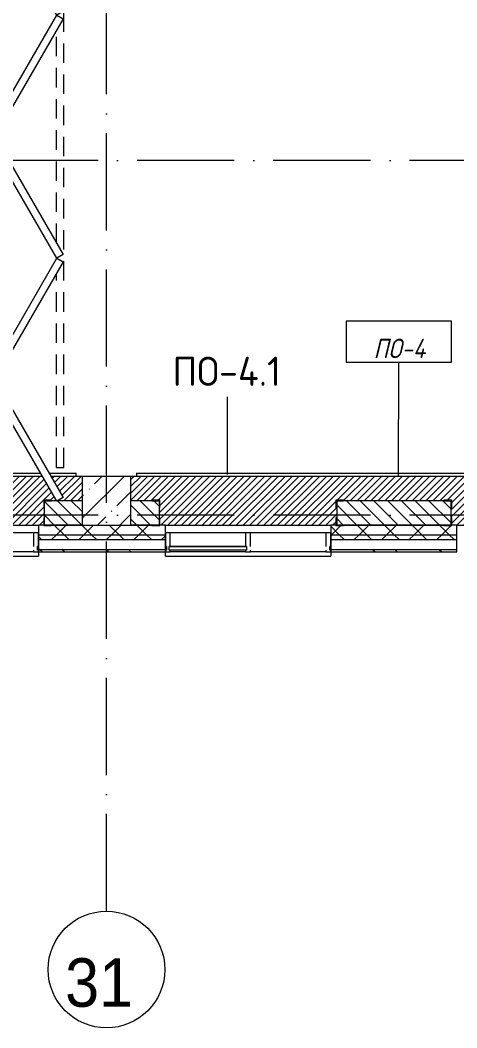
# Model space of a CAD drawing. Header units: millimetres. Extents: x -6467 to 106027, y -7090 to 195095.
# Drawn here: x 43822 to 48309, y 95524 to 105887 of the extents above; entities that cross this region are included whole.
import ezdxf

# ---------------------------------------------------------------- set-up
doc = ezdxf.new("R2010")
doc.units = ezdxf.units.MM
doc.linetypes.add('200_ШТРИХ__ш1_п0_6_', pattern=[320, 200, -120])
doc.linetypes.add('50_200_ШТРИХ_1Т_ш5_п1_п1_', pattern=[1400, 1000, -200, 0, -200])
for name, color, linetype, lineweight in [('A-DOOR-2', 7, 'Continuous', 5), ('A-DOOR-3', 7, '200_ШТРИХ__ш1_п0_6_', 5), ('A-DOOR-FRAM', 7, 'Continuous', 9), ('A-FLOR', 7, 'Continuous', 9), ('A-FLOR-IDEN', 7, 'Continuous', 9), ('A-GLAZ', 7, 'Continuous', 5), ('A-GLAZ-CWMG', 7, 'Continuous', 9), ('A-GLAZ-CWMG-1', 7, 'Continuous', 20), ('A-WALL', 7, 'Continuous', 5), ('A-WALL-FNSH-1', 7, 'Continuous', 5), ('A-WALL-IDEN', 7, 'Continuous', 9), ('I-WALL', 7, 'Continuous', 5), ('S-COLS', 7, 'Continuous', 9), ('S-COLS-1', 7, 'Continuous', 5)]:
    doc.layers.add(name, color=color, linetype=linetype, lineweight=lineweight)
for name, color, linetype, lineweight, true_color in [('A-FLOR-PATT-1', 7, 'Continuous', 5, 0xd61c12), ('A-GENM-1', 7, 'Continuous', 9, 0xaaaaaa), ('A-GENM-2', 7, 'Continuous', 20, 0xaaaaaa), ('A-WALL-2', 7, 'Continuous', 5, 0xaaaaaa), ('Оси-1', 7, 'Continuous', 20, 0xaaaaaa), ('Оси-2', 7, 'Continuous', 9, 0xaaaaaa), ('Оси-3', 7, '50_200_ШТРИХ_1Т_ш5_п1_п1_', 9, 0xaaaaaa)]:
    doc.layers.add(name, color=color, linetype=linetype, lineweight=lineweight, true_color=true_color)
doc.styles.add('Arial', font='arial.ttf', dxfattribs={"width": 0.9, "height": 500})
doc.styles.add('GOST Common', font='', dxfattribs={"height": 300})
doc.styles.add('GOST Common_I', font='', dxfattribs={"width": 0.9, "height": 200})
doc.styles.get('GOST Common').set_extended_font_data('GOST Common')
doc.styles.get('GOST Common_I').set_extended_font_data('GOST Common', italic=True)
pattern_1 = [(45, (109.45, 102614.03), (-141.42136, 141.42136), []), (135, (109.45, 102614.03), (-141.42136, -141.42136), [])]

# ---------------------------------------------------------------- blocks, each defined once
blk = doc.blocks.new('Прямоугольный импост - Импост структурный с накладкой - 180мм-22437111-АИ_План этажа Радиаторы_3')
at = {"layer": 'A-GLAZ-CWMG-1'}
for p, q in [((-50, 0), (-50, 17)), ((-50, 17), (0, 17)), ((0, 0), (-10, 0)), ((-10, 0), (-10, -40)), ((0, 17), (0, 0)), ((-50, -180), (-50, -40)), ((-10, -40), (0, -40)), ((0, -40), (0, -180)), ((0, -180), (-50, -180))]:
    blk.add_line(p, q, dxfattribs=at)
blk = doc.blocks.new('Прямоугольный импост - Импост структурный с накладкой - 180мм-V176-АИ_План этажа Радиаторы_3')
at = {"layer": 'A-GLAZ-CWMG'}
for p, q in [((6638, 55111), (5863, 55111)), ((6638, 54914), (5863, 54914))]:
    blk.add_line(p, q, dxfattribs=at)
blk = doc.blocks.new('Прямоугольный импост - Импост структурный с накладкой - 180мм-22071093-АИ_План этажа Радиаторы_3')
at = {"layer": 'A-GLAZ-CWMG'}
for p, q in [((49825, 55111), (49050, 55111)), ((49825, 54931), (49050, 54931)), ((49825, 54914), (49050, 54914))]:
    blk.add_line(p, q, dxfattribs=at)
blk = doc.blocks.new('Прямоугольный импост - Импост структурный с накладкой - 180мм-V179-АИ_План этажа Радиаторы_3')
at = {"layer": 'A-GLAZ-CWMG-1'}
for p, q in [((-25, 0), (-25, 17)), ((-25, 17), (25, 17)), ((-15, 0), (-25, 0)), ((-15, -40), (-15, 0)), ((25, 17), (25, 0)), ((-25, -180), (-25, -40)), ((-25, -40), (-15, -40)), ((25, -40), (25, -180)), ((25, -180), (-25, -180))]:
    blk.add_line(p, q, dxfattribs=at)
blk = doc.blocks.new('Прямоугольный импост - Импост структурный с накладкой - 180мм-22437157-АИ_План этажа Радиаторы_3')
at = {"layer": 'A-GLAZ-CWMG-1'}
for p, q in [((0, 17), (-50, 17)), ((-50, 17), (-50, 0)), ((-50, 0), (-40, 0)), ((-40, 0), (-40, -40)), ((-10, -40), (-10, 0)), ((-10, 0), (0, 0)), ((0, 0), (0, 17)), ((-40, -40), (-50, -40)), ((-50, -40), (-50, -180)), ((0, -40), (-10, -40)), ((0, -180), (0, -40)), ((-50, -180), (0, -180))]:
    blk.add_line(p, q, dxfattribs=at)
blk = doc.blocks.new('BSC_Колонна _Прямоугольная - 500х500-V195-АИ_План этажа Радиаторы_3')
at = {"layer": 'S-COLS-1'}
h = blk.add_hatch(dxfattribs=at)
h.set_pattern_fill('FP_145', color=256, style=0, pattern_type=2)
h.set_pattern_definition([(45, (-44600, 1668.96), (-228.0985, 228.0985), []), (45, (-44371.9, 1668.96), (-228.0985, 228.0985), [403.225, -80.645, 6.706, -73.939])])
h.paths.add_polyline_path([(-250, -250), (250, -250), (250, 250), (-250, 250)])
for p, q in [((250, 250), (-250, 250)), ((-250, 250), (-250, -250)), ((250, -250), (250, 250)), ((-250, -250), (250, -250))]:
    blk.add_line(p, q, dxfattribs=at)
blk = doc.blocks.new('DOR__перегородка__Прямоугольная - Вн_ДПГ_7150х3600h-21550241-АИ_План этажа Радиаторы_3')
at = {"layer": 'A-DOOR-3'}
for p, q in [((6775, 1474), (7150, 1474)), ((6775, 1474), (6775, 288)), ((6850, 1474), (6850, 244)), ((6925, 1474), (6925, 201)), ((7000, 1474), (7000, 158)), ((7075, 1474), (7075, 114)), ((7150, 1474), (7150, 0)), ((6775, 201), (6775, 75)), ((6850, 158), (6850, 75)), ((6925, 114), (6925, 75)), ((0, 75), (0, 0)), ((0, 75), (1994, 75)), ((0, 0), (7150, 0)), ((2144, 75), (2157, 75)), ((2307, 75), (4494, 75)), ((4644, 75), (4655, 75)), ((4805, 75), (6993, 75)), ((7143, 75), (7150, 75))]:
    blk.add_line(p, q, dxfattribs=at)
at = {"layer": 'A-DOOR-FRAM'}
for p, q in [((-348, 72), (864, 772)), ((864, 772), (901, 707)), ((900, 707), (938, 772)), ((938, 772), (2150, 72)), ((2151, 72), (3363, 772)), ((3363, 772), (3401, 707)), ((3400, 707), (3437, 772)), ((3437, 772), (4650, 72)), ((4649, 72), (5862, 772)), ((5862, 772), (5899, 707)), ((5899, 707), (5937, 772)), ((5937, 772), (7149, 72)), ((901, 707), (-311, 7)), ((2113, 7), (900, 707)), ((3401, 707), (2188, 7)), ((4612, 7), (3400, 707)), ((5899, 707), (4687, 7)), ((7111, 7), (5899, 707)), ((-311, 7), (-348, 72)), ((2150, 72), (2113, 7)), ((2188, 7), (2151, 72)), ((4650, 72), (4612, 7)), ((4687, 7), (4649, 72)), ((7149, 72), (7111, 7))]:
    blk.add_line(p, q, dxfattribs=at)
blk = doc.blocks.new('Фахверк _газобетон торцы_508 - Фахверк _газобетон торцы_-25580587-АИ_План этажа Радиаторы_3')
at = {"layer": 'A-GENM-2'}
for p, q in [((89406, 11135), (89325, 11135)), ((89325, 11135), (89325, 11129)), ((89325, 11129), (89400, 11129)), ((89400, 11129), (89400, 11054)), ((89406, 11054), (89406, 11135)), ((89400, 11054), (89406, 11054)), ((89400, 10954), (89400, 10879)), ((89406, 10954), (89400, 10954)), ((89406, 10873), (89406, 10954)), ((89400, 10879), (89325, 10879)), ((89325, 10879), (89325, 10873)), ((89325, 10873), (89406, 10873))]:
    blk.add_line(p, q, dxfattribs=at)
blk = doc.blocks.new('Фахверк _газобетон торцы_509 - Фахверк _газобетон торцы_-25580607-АИ_План этажа Радиаторы_3')
at = {"layer": 'A-GENM-2'}
for p, q in [((89406, 11135), (89325, 11135)), ((89325, 11135), (89325, 11129)), ((89325, 11129), (89400, 11129)), ((89400, 11129), (89400, 11054)), ((89406, 11054), (89406, 11135)), ((89400, 11054), (89406, 11054)), ((89400, 10954), (89400, 10879)), ((89406, 10954), (89400, 10954)), ((89406, 10873), (89406, 10954)), ((89400, 10879), (89325, 10879)), ((89325, 10879), (89325, 10873)), ((89325, 10873), (89406, 10873))]:
    blk.add_line(p, q, dxfattribs=at)
blk = doc.blocks.new('Фахверк _газобетон торцы_510 - Фахверк _газобетон торцы_-25580627-АИ_План этажа Радиаторы_3')
at = {"layer": 'A-GENM-2'}
for p, q in [((89406, 11135), (89325, 11135)), ((89325, 11135), (89325, 11129)), ((89325, 11129), (89400, 11129)), ((89400, 11129), (89400, 11054)), ((89406, 11054), (89406, 11135)), ((89400, 11054), (89406, 11054)), ((89400, 10954), (89400, 10879)), ((89406, 10954), (89400, 10954)), ((89406, 10873), (89406, 10954)), ((89400, 10879), (89325, 10879)), ((89325, 10879), (89325, 10873)), ((89325, 10873), (89406, 10873))]:
    blk.add_line(p, q, dxfattribs=at)
blk = doc.blocks.new('Фахверк _газобетон торцы_511 - Фахверк _газобетон торцы_-25580647-АИ_План этажа Радиаторы_3')
at = {"layer": 'A-GENM-2'}
for p, q in [((89406, 11135), (89325, 11135)), ((89325, 11135), (89325, 11129)), ((89325, 11129), (89400, 11129)), ((89400, 11129), (89400, 11054)), ((89406, 11054), (89406, 11135)), ((89400, 11054), (89406, 11054)), ((89400, 10954), (89400, 10879)), ((89406, 10954), (89400, 10954)), ((89406, 10873), (89406, 10954)), ((89400, 10879), (89325, 10879)), ((89325, 10879), (89325, 10873)), ((89325, 10873), (89406, 10873))]:
    blk.add_line(p, q, dxfattribs=at)
blk = doc.blocks.new('Отлив_СКБ - Отлив витража-V317-АИ_План этажа Радиаторы_3')
at = {"layer": 'A-GLAZ'}
for p, q in [((0, 57), (0, 100)), ((1700, 100), (0, 100)), ((0, 2), (10, 2)), ((865, 2), (1660, 2)), ((1690, 2), (1700, 2)), ((1700, 100), (1700, 57)), ((1650, 0), (875, 0))]:
    blk.add_line(p, q, dxfattribs=at)
blk = doc.blocks.new('Ось сетки - Круг_Ø6_00__ISO-2_5_0_9K_-17386508-АИ_План этажа Радиаторы_3')
at = {"layer": 'Оси-1'}
blk.add_circle((0, 0), 3, dxfattribs=at)
blk = doc.blocks.new('AAR_СКБ_Марка_Перекрытия_1 мм - Марка пола-27961726-АИ_План этажа Радиаторы_3')
at = {"layer": 'A-FLOR-IDEN'}
for p, q in [((2.723, 2.101), (-2.69, 2.101)), ((-2.69, 2.101), (-2.69, 0)), ((2.723, 0), (2.723, 2.101)), ((-2.69, 0), (2.723, 0))]:
    blk.add_line(p, q, dxfattribs=at)

msp = doc.modelspace()

# ---------------------------------------------------------------- hatches: boundary and pattern name
at = {"layer": 'A-FLOR-PATT-1'}
h = msp.add_hatch(dxfattribs=at)
h.set_pattern_fill('FP_296', color=256, style=0, pattern_type=2)
h.set_pattern_definition([(45, (43209.45, 100945.076), (-35.3553, 35.3553), [])])
h.paths.add_polyline_path([(44064, 100695), (44064, 100770), (44069, 100770), (44069, 100870), (44064, 100870), (44064, 100951), (44145, 100949), (44145, 100945), (44195, 100945), (44050, 101195), (41959, 101195), (41959, 100945), (42175, 100945), (42175, 100951), (42256, 100949), (42256, 100870), (42250, 100870), (42250, 100770), (42256, 100770), (42256, 100695), (44009, 100695)])
h.paths.add_polyline_path([(44207, 100945), (44459, 100945), (44459, 101195), (44137, 101195), (44263, 100977), (44214, 100949)])
h = msp.add_hatch(dxfattribs=at)
h.set_pattern_fill('FP_297', color=256, style=0, pattern_type=2)
h.set_pattern_definition([(45, (47709.45, 100945.076), (-35.3553, 35.3553), [])])
h.paths.add_polyline_path([(45314, 100695), (47065, 100696), (47065, 100770), (47071, 100770), (47071, 100695), (47075, 100695), (47075, 100945), (47071, 100945), (47071, 100870), (47065, 100870), (47065, 100951), (47146, 100949), (47146, 100945), (48176, 100945), (48176, 100951), (48257, 100949), (48257, 100870), (48251, 100870), (48251, 100770), (48257, 100770), (48257, 100695), (50065, 100695), (50065, 100770), (50070, 100770), (50070, 100870), (50065, 100870), (50065, 100951), (50146, 100951), (50146, 100945), (50459, 100945), (50459, 101195), (44959, 101195), (44959, 100945), (45176, 100945), (45176, 100951), (45257, 100949), (45257, 100695)])
at = {"layer": 'A-WALL'}
h = msp.add_hatch(dxfattribs=at)
h.set_pattern_fill('FP_122', color=256, style=0, pattern_type=2)
h.set_pattern_definition(pattern_1)
h.paths.add_polyline_path([(101359, 100595), (101359, 100695), (92175, 100695), (92175, 100595), (101298, 100595)])
h.paths.add_polyline_path([(89719, 100595), (90475, 100595), (90475, 100695), (82634, 100695), (82634, 100595), (88892, 100595)])
h.paths.add_polyline_path([(81509, 100595), (81784, 100595), (81784, 100695), (80509, 100695), (80509, 100595), (81448, 100595)])
h.paths.add_polyline_path([(75659, 100595), (75869, 100595), (75869, 100695), (74569, 100695), (74569, 100595), (74832, 100595)])
h.paths.add_polyline_path([(77727, 100595), (78809, 100595), (78809, 100695), (77569, 100695), (77569, 100595)])
h.paths.add_polyline_path([(71009, 100595), (72869, 100595), (72869, 100695), (71009, 100695), (71009, 100598)])
h.paths.add_polyline_path([(65734, 100595), (66309, 100595), (66309, 100695), (65009, 100695), (65009, 100595), (65320, 100595)])
h.paths.add_polyline_path([(68215, 100595), (69309, 100595), (69309, 100695), (68009, 100695), (68009, 100595)])
h.paths.add_polyline_path([(59944, 100595), (60309, 100595), (60309, 100695), (59009, 100695), (59009, 100595), (59117, 100595)])
h.paths.add_polyline_path([(62009, 100595), (63309, 100595), (63309, 100695), (62009, 100695), (62009, 100598)])
h.paths.add_polyline_path([(57309, 100595), (57309, 100695), (56009, 100695), (56009, 100595), (57050, 100595)])
h.paths.add_polyline_path([(54155, 100595), (54309, 100595), (54309, 100695), (53009, 100695), (53009, 100595), (53328, 100595)])
h.paths.add_polyline_path([(51260, 100595), (51309, 100595), (51309, 100695), (50009, 100695), (50009, 100595), (50847, 100595)])
h.paths.add_polyline_path([(47125, 100595), (48309, 100595), (48309, 100695), (47014, 100695), (47014, 100595)])
h.paths.add_polyline_path([(45314, 100595), (45314, 100695), (44009, 100695), (44009, 100595), (45057, 100595)])
h.paths.add_polyline_path([(39267, 100595), (39309, 100595), (39309, 100695), (37709, 100695), (37709, 100595), (38440, 100595)])
h.paths.add_polyline_path([(41749, 100595), (42309, 100595), (42309, 100695), (41009, 100695), (41009, 100595), (41335, 100595)])
h.paths.add_polyline_path([(35959, 100595), (36009, 100595), (36009, 100695), (34709, 100695), (34709, 100595), (35132, 100595)])
h.paths.add_polyline_path([(33009, 100595), (33009, 100695), (31709, 100695), (31709, 100595), (32651, 100595)])
h.paths.add_polyline_path([(28929, 100595), (30009, 100595), (30009, 100695), (28709, 100695), (28709, 100595)])
h.paths.add_polyline_path([(23966, 100595), (24009, 100595), (24009, 100695), (22709, 100695), (22709, 100595), (23553, 100595)])
h.paths.add_polyline_path([(26034, 100595), (27009, 100595), (27009, 100695), (25709, 100695), (25709, 100595)])
h.paths.add_polyline_path([(14041, 100595), (15069, 100595), (15069, 100695), (13769, 100695), (13769, 100595)])
h.paths.add_polyline_path([(11147, 100595), (12894, 100595), (12894, 100695), (7435, 100695), (7435, 100595), (10320, 100595)])
h.paths.add_polyline_path([(6184, 100595), (6560, 100595), (6560, 100695), (-2441, 100695), (-2441, 100595), (2876, 100595)])
h = msp.add_hatch(dxfattribs=at)
h.set_pattern_fill('FP_122', color=256, style=0, pattern_type=2)
h.set_pattern_definition(pattern_1)
h.paths.add_polyline_path([(101459, 100545), (101459, 100595), (92175, 100595), (92175, 100545), (101359, 100545)])
h.paths.add_polyline_path([(88892, 100545), (90475, 100545), (90475, 100595), (82634, 100595), (82634, 100545), (85584, 100545)])
h.paths.add_polyline_path([(81035, 100545), (81784, 100545), (81784, 100595), (80509, 100595), (80509, 100545), (80621, 100545)])
h.paths.add_polyline_path([(78554, 100545), (78809, 100545), (78809, 100595), (77569, 100595), (77569, 100545), (78140, 100545)])
h.paths.add_polyline_path([(72869, 100545), (72869, 100595), (71009, 100595), (71009, 100545), (72764, 100545)])
h.paths.add_polyline_path([(74569, 100545), (75869, 100545), (75869, 100595), (74569, 100595)])
h.paths.add_polyline_path([(68009, 100545), (69309, 100545), (69309, 100595), (68009, 100595)])
h.paths.add_polyline_path([(66309, 100545), (66309, 100595), (65009, 100595), (65009, 100545), (66147, 100545)])
h.paths.add_polyline_path([(63253, 100545), (63309, 100545), (63309, 100595), (62009, 100595), (62009, 100545), (62426, 100545)])
h.paths.add_polyline_path([(56009, 100545), (57309, 100545), (57309, 100595), (56009, 100595)])
h.paths.add_polyline_path([(59009, 100545), (60309, 100545), (60309, 100595), (59009, 100595)])
h.paths.add_polyline_path([(51309, 100545), (51309, 100595), (50009, 100595), (50009, 100545), (51260, 100545)])
h.paths.add_polyline_path([(53009, 100545), (54309, 100545), (54309, 100595), (53009, 100595)])
h.paths.add_polyline_path([(45057, 100545), (45314, 100545), (45314, 100595), (44009, 100595), (44009, 100545), (44230, 100545)])
h.paths.add_polyline_path([(47952, 100545), (48309, 100545), (48309, 100595), (47014, 100595), (47014, 100545), (47538, 100545)])
h.paths.add_polyline_path([(41009, 100545), (42309, 100545), (42309, 100595), (41009, 100595)])
h.paths.add_polyline_path([(37709, 100545), (39309, 100545), (39309, 100595), (37709, 100595)])
h.paths.add_polyline_path([(36009, 100545), (36009, 100595), (34709, 100595), (34709, 100545), (35959, 100545)])
h.paths.add_polyline_path([(29756, 100545), (30009, 100545), (30009, 100595), (28709, 100595), (28709, 100545), (29342, 100545)])
h.paths.add_polyline_path([(31824, 100545), (33009, 100545), (33009, 100595), (31709, 100595), (31709, 100545)])
h.paths.add_polyline_path([(27009, 100545), (27009, 100595), (25709, 100595), (25709, 100545), (26861, 100545)])
h.paths.add_polyline_path([(23966, 100545), (24009, 100545), (24009, 100595), (22709, 100595), (22709, 100545), (23553, 100545)])
h.paths.add_polyline_path([(14869, 100545), (15069, 100545), (15069, 100595), (13769, 100595), (13769, 100545), (14455, 100545)])
h.paths.add_polyline_path([(12801, 100545), (12894, 100545), (12894, 100595), (7435, 100595), (7435, 100545), (11147, 100545)])
h.paths.add_polyline_path([(6184, 100545), (6560, 100545), (6560, 100595), (-2491, 100595), (-2491, 100545), (2876, 100545)])
at = {"layer": 'A-WALL-2'}
h = msp.add_hatch(dxfattribs=at)
h.set_pattern_fill('FP_121', color=256, style=0, pattern_type=2)
h.set_pattern_definition([(135, (109.45, 102614.03), (-342.1478, -342.1478), []), (135, (337.55, 102614.03), (-342.1478, -342.1478), [])])
h.paths.add_polyline_path([(101509, 100418), (101609, 100418), (101609, 100445), (92175, 100445), (92175, 100418), (101459, 100418)])
h.paths.add_polyline_path([(89719, 100418), (90475, 100418), (90475, 100445), (82634, 100445), (82634, 100418), (88892, 100418)])
h.paths.add_polyline_path([(81784, 100418), (81784, 100445), (80509, 100445), (80509, 100418), (81448, 100418)])
h.paths.add_polyline_path([(77727, 100418), (78809, 100418), (78809, 100445), (77569, 100445), (77569, 100418)])
h.paths.add_polyline_path([(75869, 100418), (75869, 100445), (74569, 100445), (74569, 100418), (75659, 100418)])
h.paths.add_polyline_path([(71009, 100418), (72869, 100418), (72869, 100445), (71009, 100445)])
h.paths.add_polyline_path([(66147, 100418), (66309, 100418), (66309, 100445), (65009, 100445), (65009, 100418), (65734, 100418)])
h.paths.add_polyline_path([(69042, 100418), (69309, 100418), (69309, 100445), (68009, 100445), (68009, 100418), (68215, 100418)])
h.paths.add_polyline_path([(63309, 100418), (63309, 100445), (62009, 100445), (62009, 100418), (63253, 100418)])
h.paths.add_polyline_path([(60309, 100418), (60309, 100445), (59009, 100445), (59009, 100418), (59944, 100418)])
h.paths.add_polyline_path([(57050, 100418), (57309, 100418), (57309, 100445), (56009, 100445), (56009, 100418), (56636, 100418)])
h.paths.add_polyline_path([(54155, 100418), (54309, 100418), (54309, 100445), (53009, 100445), (53009, 100418), (53328, 100418)])
h.paths.add_polyline_path([(51260, 100418), (51309, 100418), (51309, 100445), (50009, 100445), (50009, 100418), (50847, 100418)])
h.paths.add_polyline_path([(47125, 100418), (48309, 100418), (48309, 100445), (47014, 100445), (47014, 100418)])
h.paths.add_polyline_path([(45057, 100418), (45314, 100418), (45314, 100445), (44009, 100445), (44009, 100418), (44230, 100418)])
h.paths.add_polyline_path([(42309, 100418), (42309, 100445), (41009, 100445), (41009, 100418), (42162, 100418)])
h.paths.add_polyline_path([(39309, 100418), (39309, 100445), (37709, 100445), (37709, 100418), (39267, 100418)])
h.paths.add_polyline_path([(34709, 100418), (36009, 100418), (36009, 100445), (34709, 100445)])
h.paths.add_polyline_path([(31824, 100418), (33009, 100418), (33009, 100445), (31709, 100445), (31709, 100418)])
h.paths.add_polyline_path([(30009, 100418), (30009, 100445), (28709, 100445), (28709, 100418), (29756, 100418)])
h.paths.add_polyline_path([(23553, 100418), (24009, 100418), (24009, 100445), (22709, 100445), (22709, 100418), (22726, 100418)])
h.paths.add_polyline_path([(25709, 100418), (27009, 100418), (27009, 100445), (25709, 100445)])
h.paths.add_polyline_path([(14041, 100418), (15069, 100418), (15069, 100445), (13769, 100445), (13769, 100418)])
h.paths.add_polyline_path([(10320, 100418), (12894, 100418), (12894, 100445), (7435, 100445), (7435, 100418), (9493, 100418)])
h.paths.add_polyline_path([(6184, 100418), (6560, 100418), (6560, 100445), (-2618, 100445), (-2618, 100418), (2876, 100418)])
at = {"layer": 'I-WALL'}
h = msp.add_hatch(dxfattribs=at)
h.set_pattern_fill('FP_2', color=256, style=0, pattern_type=2)
h.set_pattern_definition([(135, (109.45, 102614.03), (-70.71068, -70.71068), [])])
h.paths.add_polyline_path([(81009, 100695), (81009, 100945), (80569, 100945), (80569, 100695), (80621, 100695)])
h.paths.add_polyline_path([(75809, 100695), (75809, 100945), (75509, 100945), (75509, 100695), (75659, 100695)])
h.paths.add_polyline_path([(77629, 100695), (78749, 100695), (78749, 100945), (77629, 100945)])
h.paths.add_polyline_path([(72764, 100695), (72809, 100695), (72809, 100945), (72509, 100945), (72509, 100695)])
h.paths.add_polyline_path([(71070, 100695), (71459, 100695), (71459, 100945), (71070, 100945)])
h.paths.add_polyline_path([(74629, 100695), (75009, 100695), (75009, 100945), (74629, 100945)])
h.paths.add_polyline_path([(72009, 100695), (72009, 100945), (71959, 100945), (71959, 100695)])
h.paths.add_polyline_path([(66147, 100695), (66250, 100695), (66250, 100945), (65070, 100945), (65070, 100695), (65734, 100695)])
h.paths.add_polyline_path([(68070, 100695), (68459, 100695), (68459, 100945), (68070, 100945)])
h.paths.add_polyline_path([(68959, 100695), (69250, 100695), (69250, 100945), (68959, 100945), (68959, 100884)])
h.paths.add_polyline_path([(60250, 100695), (60250, 100945), (59959, 100945), (59959, 100695)])
h.paths.add_polyline_path([(62070, 100695), (62459, 100695), (62459, 100945), (62070, 100945)])
h.paths.add_polyline_path([(62959, 100695), (63250, 100695), (63250, 100945), (62959, 100945), (62959, 100884)])
h.paths.add_polyline_path([(59070, 100695), (59459, 100695), (59459, 100945), (59070, 100945)])
h.paths.add_polyline_path([(56636, 100695), (57250, 100695), (57250, 100945), (56070, 100945), (56070, 100695), (56223, 100695)])
h.paths.add_polyline_path([(53459, 100695), (53459, 100945), (53070, 100945), (53070, 100695), (53328, 100695)])
h.paths.add_polyline_path([(54250, 100695), (54250, 100945), (53959, 100945), (53959, 100695), (54155, 100695)])
h.paths.add_polyline_path([(50070, 100695), (50459, 100695), (50459, 100945), (50070, 100945)])
h.paths.add_polyline_path([(51250, 100695), (51250, 100945), (50959, 100945), (50959, 100695)])
h.paths.add_polyline_path([(47538, 100695), (48250, 100695), (48250, 100945), (47075, 100945), (47075, 100695), (47125, 100695)])
h.paths.add_polyline_path([(45057, 100695), (45255, 100695), (45255, 100945), (44959, 100945), (44959, 100695)])
h.paths.add_polyline_path([(44459, 100695), (44459, 100945), (44069, 100945), (44069, 100695), (44230, 100695)])
h.paths.add_polyline_path([(38959, 100695), (39250, 100695), (39250, 100945), (38959, 100945), (38959, 100896)])
h.paths.add_polyline_path([(42162, 100695), (42249, 100695), (42249, 100945), (41959, 100945), (41959, 100695)])
h.paths.add_polyline_path([(41459, 100695), (41459, 100945), (41070, 100945), (41070, 100695), (41335, 100695)])
h.paths.add_polyline_path([(38440, 100695), (38459, 100695), (38459, 100945), (38409, 100945), (38409, 100695)])
h.paths.add_polyline_path([(35950, 100695), (35950, 100945), (35409, 100945), (35409, 100695)])
h.paths.add_polyline_path([(37909, 100695), (37909, 100945), (37770, 100945), (37770, 100695)])
h.paths.add_polyline_path([(34770, 100695), (34909, 100695), (34909, 100945), (34770, 100945)])
h.paths.add_polyline_path([(31770, 100695), (32950, 100695), (32950, 100945), (31770, 100945)])
h.paths.add_polyline_path([(29409, 100695), (29950, 100695), (29950, 100945), (29409, 100945), (29409, 100810)])
h.paths.add_polyline_path([(28909, 100695), (28909, 100945), (28770, 100945), (28770, 100695)])
h.paths.add_polyline_path([(25770, 100695), (25909, 100695), (25909, 100945), (25770, 100945)])
h.paths.add_polyline_path([(26409, 100695), (26950, 100695), (26950, 100945), (26409, 100945), (26409, 100810)])
h.paths.add_polyline_path([(23950, 100695), (23950, 100945), (22709, 100945), (22709, 100695), (23553, 100695)])
h.paths.add_polyline_path([(15009, 100695), (15089, 100695), (15089, 100945), (15009, 100945), (15009, 100730)])
h.paths.add_polyline_path([(14455, 100695), (14509, 100695), (14509, 100945), (13832, 100945), (13832, 100695), (14041, 100695)])
h.paths.add_polyline_path([(7838, 100695), (10509, 100695), (10509, 100945), (7497, 100945), (7497, 100695)])
h.paths.add_polyline_path([(12801, 100695), (12832, 100695), (12832, 100945), (11009, 100945), (11009, 100695), (11147, 100695)])
h.paths.add_polyline_path([(5909, 100695), (6497, 100695), (6497, 100945), (5909, 100945)])

# ---------------------------------------------------------------- linework, layer by layer
at = {"layer": 'A-FLOR'}
for p, q in [((44050, 101195), (41959, 101195)), ((44459, 101195), (44137, 101195)), ((50459, 101195), (44959, 101195)), ((42309, 100695), (44009, 100695)), ((45314, 100695), (47014, 100695)), ((48309, 100695), (50009, 100695))]:
    msp.add_line(p, q, dxfattribs=at)
at = {"layer": 'A-FLOR-IDEN'}
msp.add_line((47709, 101195), (47713, 102371), dxfattribs=at)
at = {"layer": 'A-WALL'}
for p, q in [((42019, 101230), (44030, 101230)), ((44117, 101230), (44399, 101230)), ((44399, 101195), (44399, 101230)), ((45019, 101230), (50399, 101230)), ((45019, 101230), (45019, 101195)), ((44459, 100945), (44069, 100945)), ((44069, 100945), (44069, 100695)), ((45255, 100945), (44959, 100945)), ((45255, 100695), (45255, 100945)), ((48250, 100945), (47075, 100945)), ((47075, 100945), (47075, 100695)), ((48250, 100695), (48250, 100945)), ((44069, 100695), (44459, 100695)), ((44959, 100695), (45255, 100695)), ((47075, 100695), (48250, 100695)), ((44009, 100595), (45314, 100595)), ((44009, 100545), (45314, 100545)), ((47014, 100595), (48309, 100595)), ((47014, 100545), (48309, 100545)), ((44009, 100445), (45314, 100445)), ((47014, 100445), (48309, 100445))]:
    msp.add_line(p, q, dxfattribs=at)
at = {"layer": 'A-WALL-FNSH-1'}
for p, q in [((44459, 100695), (44009, 100695)), ((44009, 100695), (44009, 100418)), ((45314, 100695), (44959, 100695)), ((45314, 100418), (45314, 100695)), ((48309, 100695), (47014, 100695)), ((47014, 100695), (47014, 100418)), ((48309, 100418), (48309, 100695)), ((44009, 100418), (45314, 100418)), ((47014, 100418), (48309, 100418))]:
    msp.add_line(p, q, dxfattribs=at)
at = {"layer": 'A-WALL-IDEN'}
msp.add_line((45952, 101213), (45952, 102013), dxfattribs=at)
at = {"layer": 'Оси-3'}
for p, q in [((44709, 96724), (44709, 114331)), ((104827, 104445), (-5158, 104445)), ((104827, 100795), (-5158, 100795))]:
    msp.add_line(p, q, dxfattribs=at)

# ---------------------------------------------------------------- block references
at = {"layer": 'A-DOOR-2', "rotation": 90.0000000000001}
msp.add_blockref('DOR__перегородка__Прямоугольная - Вн_ДПГ_7150х3600h-21550241-АИ_План этажа Радиаторы_3', (44269, 101288), dxfattribs=at)
at = {"layer": 'A-FLOR-IDEN', "xscale": 199.9999999999999, "yscale": 199.9999999999999, "zscale": 199.9999999999999}
msp.add_blockref('AAR_СКБ_Марка_Перекрытия_1 мм - Марка пола-27961726-АИ_План этажа Радиаторы_3', (47709, 102371), dxfattribs=at)
at = {"layer": 'A-GENM-1', "rotation": 180}
for name, p in [('Фахверк _газобетон торцы_508 - Фахверк _газобетон торцы_-25580587-АИ_План этажа Радиаторы_3', (133470, 111824)), ('Фахверк _газобетон торцы_510 - Фахверк _газобетон торцы_-25580627-АИ_План этажа Радиаторы_3', (136471, 111824))]:
    msp.add_blockref(name, p, dxfattribs=at)
at = {"layer": 'A-GENM-1'}
for name, p in [('Фахверк _газобетон торцы_509 - Фахверк _газобетон торцы_-25580607-АИ_План этажа Радиаторы_3', (-44149, 89816)), ('Фахверк _газобетон торцы_511 - Фахверк _газобетон торцы_-25580647-АИ_План этажа Радиаторы_3', (-41149, 89816))]:
    msp.add_blockref(name, p, dxfattribs=at)
at = {"layer": 'A-GLAZ', "rotation": 180}
for p in [(44009, 100475), (47014, 100475)]:
    msp.add_blockref('Отлив_СКБ - Отлив витража-V317-АИ_План этажа Радиаторы_3', p, dxfattribs=at)
at = {"layer": 'A-GLAZ-CWMG'}
for name, p in [('Прямоугольный импост - Импост структурный с накладкой - 180мм-V176-АИ_План этажа Радиаторы_3', (37321, 45504)), ('Прямоугольный импост - Импост структурный с накладкой - 180мм-22071093-АИ_План этажа Радиаторы_3', (-3686, 45504)), ('Прямоугольный импост - Импост структурный с накладкой - 180мм-V176-АИ_План этажа Радиаторы_3', (40326, 45504))]:
    msp.add_blockref(name, p, dxfattribs=at)
at = {"layer": 'A-GLAZ-CWMG', "extrusion": (0, 0, -1), "rotation": 180}
for name, p in [('Прямоугольный импост - Импост структурный с накладкой - 180мм-22437111-АИ_План этажа Радиаторы_3', (-44009, 100435)), ('Прямоугольный импост - Импост структурный с накладкой - 180мм-V179-АИ_План этажа Радиаторы_3', (-46164, 100435)), ('Прямоугольный импост - Импост структурный с накладкой - 180мм-22437111-АИ_План этажа Радиаторы_3', (-47014, 100435))]:
    msp.add_blockref(name, p, dxfattribs=at)
at = {"layer": 'A-GLAZ-CWMG', "rotation": 180}
msp.add_blockref('Прямоугольный импост - Импост структурный с накладкой - 180мм-22437157-АИ_План этажа Радиаторы_3', (45314, 100435), dxfattribs=at)
at = {"layer": 'S-COLS'}
msp.add_blockref('BSC_Колонна _Прямоугольная - 500х500-V195-АИ_План этажа Радиаторы_3', (44709, 100945), dxfattribs=at)
at = {"layer": 'Оси-1', "xscale": 199.9999999999999, "yscale": 199.9999999999999, "zscale": 199.9999999999999}
msp.add_blockref('Ось сетки - Круг_Ø6_00__ISO-2_5_0_9K_-17386508-АИ_План этажа Радиаторы_3', (44709, 96124), dxfattribs=at)

# ---------------------------------------------------------------- texts
at = {"layer": 'A-FLOR-IDEN', "insert": (47720, 102511), "char_height": 200, "width": 572.4, "attachment_point": 5, "line_spacing_factor": 1.022766, "style": 'GOST Common_I'}
msp.add_mtext('\\pxqc,t0.9,1.8,2.7,3.6,4.5,5.4,6.3,7.2,8.1,9,9.9,10.8,11.7,12.6,13.5,14.4,15.3,16.2,17.1,18,18.9,19.8,20.7,21.6,22.5,23.4,24.3,25.2,26.1,27,27.9,28.8;{ПО-4}', dxfattribs=at)
at = {"layer": 'A-WALL-IDEN', "insert": (45945, 102426), "char_height": 300, "width": 1178, "attachment_point": 2, "line_spacing_factor": 1.022766, "style": 'GOST Common'}
msp.add_mtext('\\pxqc,t0.26667,0.53333,0.8,1.06667,1.33333,1.6,1.86667,2.13333,2.4,2.66667,2.93333,3.2,3.46667,3.73333,4,4.26667,4.53333,4.8,5.06667,5.33333,5.6,5.86667,6.13333,6.4,6.66667,6.93333,7.2,7.46667,7.73333,8,8.26667,8.53333;{ПО-4.1}', dxfattribs=at)
at = {"layer": 'Оси-2', "insert": (44633, 95987), "char_height": 500, "width": 702, "attachment_point": 5, "line_spacing_factor": 0.936439, "style": 'Arial'}
msp.add_mtext('\\pxqc,t4.572,9.144,13.716,18.288,22.86,27.432,32.004,36.576,41.148,45.72,50.292,54.864,59.436,64.008,68.58,73.152,77.724,82.296,86.868,91.44,96.012,100.584,105.156,109.728,114.3,118.872,123.444,128.016,132.588,137.16,141.732,146.304;{31}', dxfattribs=at)

doc.saveas('drawing.dxf')
